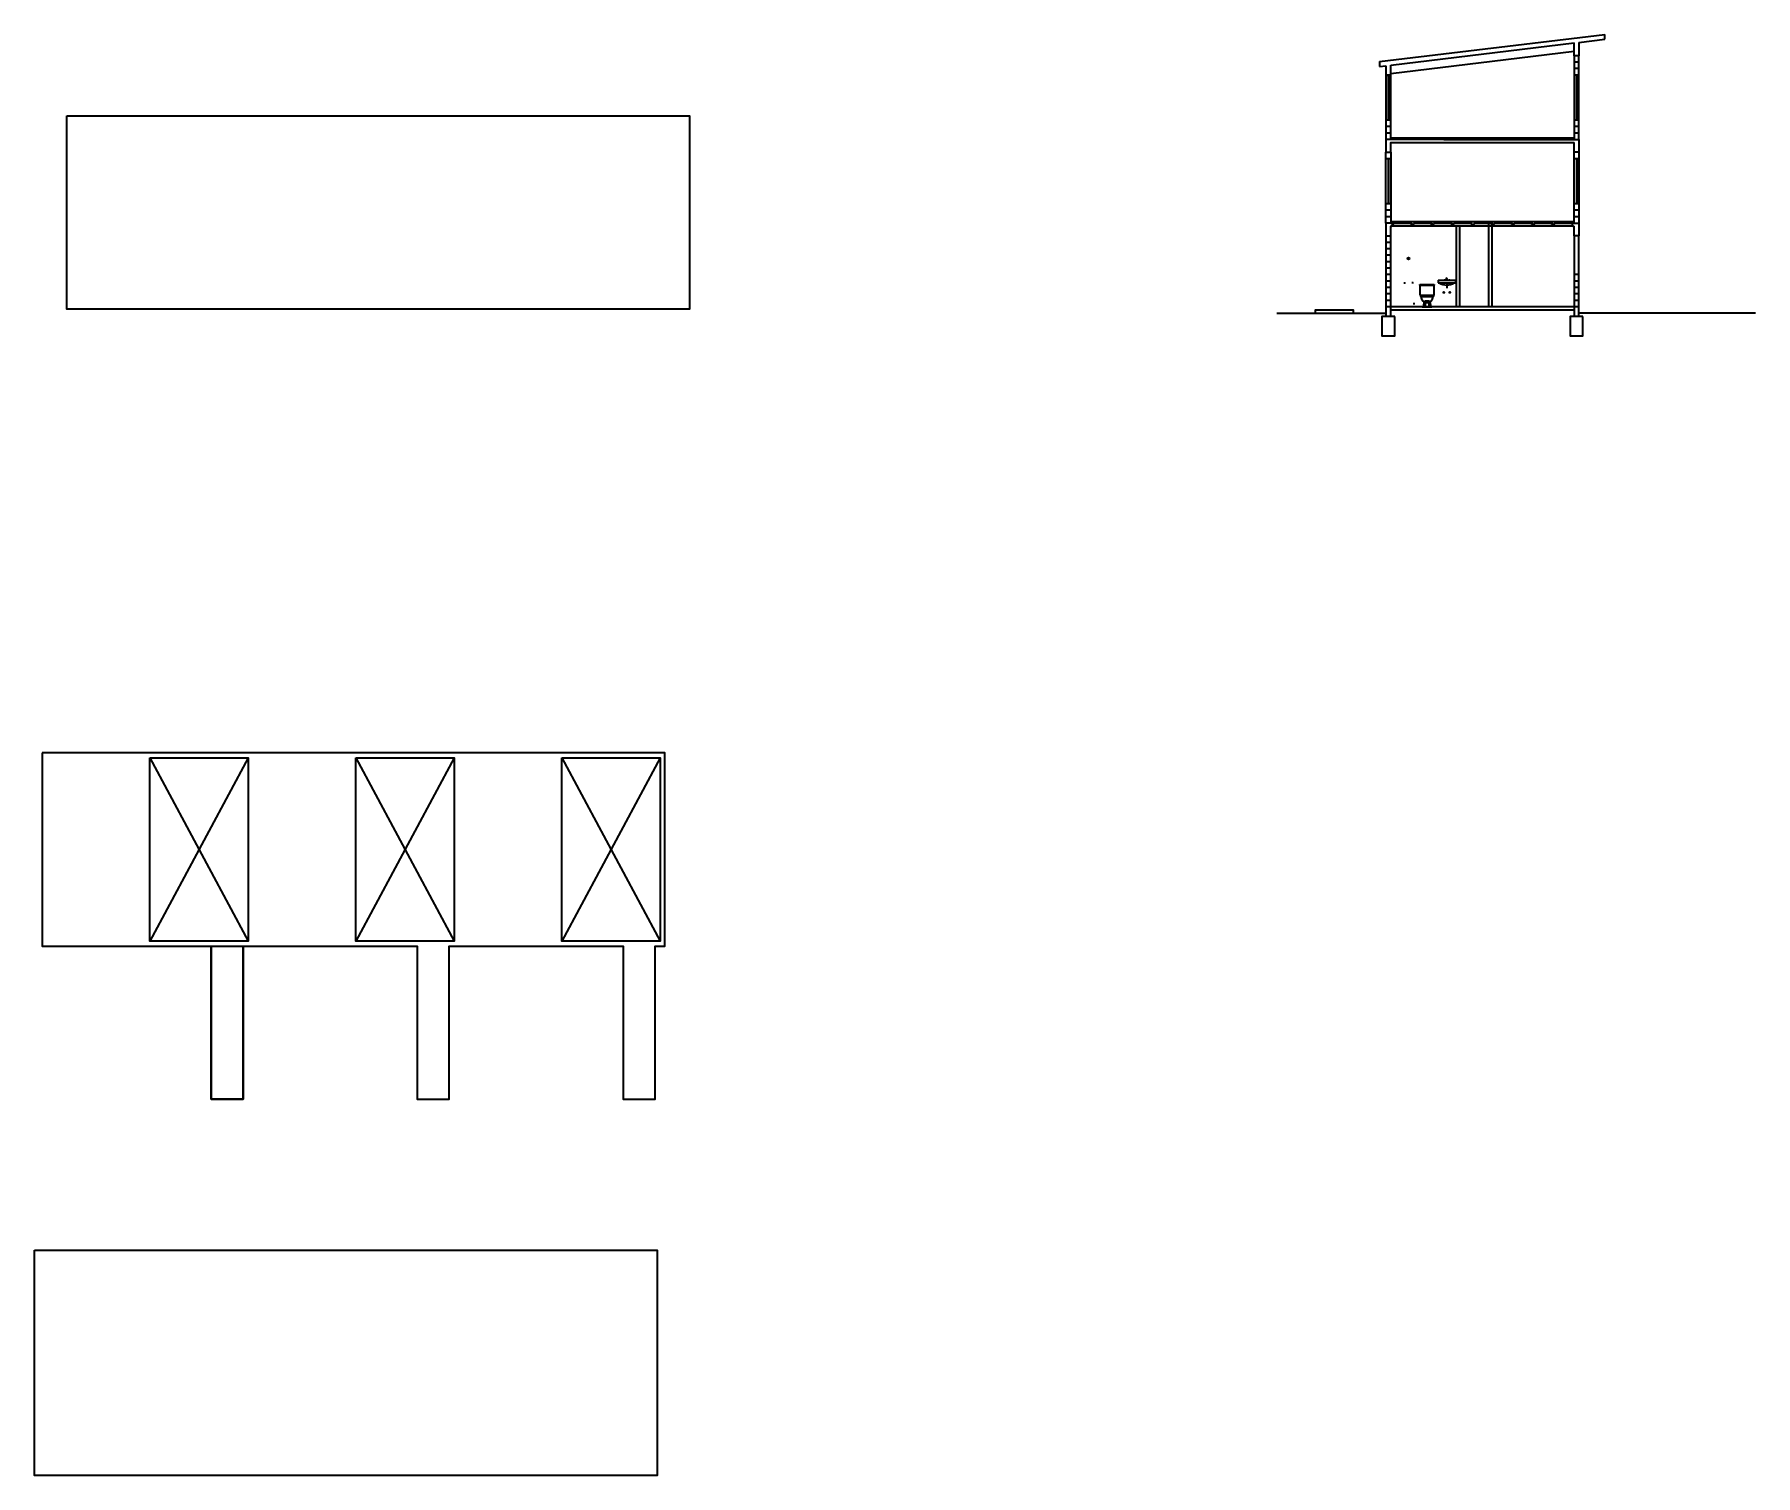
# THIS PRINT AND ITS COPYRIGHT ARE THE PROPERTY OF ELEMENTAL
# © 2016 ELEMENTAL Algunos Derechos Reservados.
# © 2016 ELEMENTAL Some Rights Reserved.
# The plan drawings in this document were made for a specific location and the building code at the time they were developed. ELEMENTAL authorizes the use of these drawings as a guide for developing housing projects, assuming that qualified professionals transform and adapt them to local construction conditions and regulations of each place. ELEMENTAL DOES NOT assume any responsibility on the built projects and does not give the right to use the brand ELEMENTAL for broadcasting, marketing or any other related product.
# Model space of a CAD drawing. Header units: metres. Extents: x -255 to -21, y -639 to -244.
# Drawn here: x -254.7 to -201.2, y -378.4 to -333.6 of the extents above; entities that cross this region are included whole.
import ezdxf

# ---------------------------------------------------------------- set-up
doc = ezdxf.new("R2010")
doc.units = ezdxf.units.M
doc.header["$LTSCALE"] = 5
doc.header["$MEASUREMENT"] = 0
doc.linetypes.add('DASHDOT', pattern=[1, 0.5, -0.25, 0, -0.25])
for name, color, linetype, lineweight in [('A-ELEV-MBE1', 7, 'Continuous', 35), ('A-FLOR-LEVL', 7, 'Continuous', 35), ('A-GLAZ-FULL', 4, 'Continuous', 25), ('A-SECT-MCUT', 7, 'Continuous', 35), ('A-WALL-FULL', 7, 'Continuous', 35), ('A-WALL-FULL-INTR', 7, 'Continuous', 35)]:
    doc.layers.add(name, color=color, linetype=linetype, lineweight=lineweight)

msp = doc.modelspace()

# ---------------------------------------------------------------- linework, layer by layer
at = {"layer": 'A-ELEV-MBE1'}
for p, q in [((-212.163, -341.358), (-212.123, -341.358)), ((-212.142, -341.341), (-212.142, -341.375)), ((-211.871, -341.358), (-211.911, -341.358)), ((-211.892, -341.341), (-211.892, -341.375)), ((-211.665, -341.429), (-211.665, -341.41)), ((-211.665, -341.41), (-211.216, -341.41)), ((-211.665, -341.429), (-211.216, -341.429)), ((-211.652, -341.733), (-211.652, -341.429)), ((-211.228, -341.429), (-211.228, -341.733)), ((-211.216, -341.41), (-211.216, -341.429)), ((-211.098, -341.275), (-211.098, -341.354)), ((-211.098, -341.275), (-210.554, -341.275)), ((-211.098, -341.354), (-210.554, -341.354)), ((-210.95, -341.652), (-210.89, -341.651)), ((-210.92, -341.681), (-210.92, -341.622)), ((-210.911, -341.258), (-210.889, -341.258)), ((-210.911, -341.275), (-210.911, -341.258)), ((-210.905, -341.275), (-210.905, -341.258)), ((-210.895, -341.275), (-210.895, -341.258)), ((-210.889, -341.275), (-210.889, -341.258)), ((-210.847, -341.275), (-210.847, -341.265)), ((-210.847, -341.265), (-210.804, -341.265)), ((-210.842, -341.265), (-210.83, -341.212)), ((-210.83, -341.199), (-210.821, -341.199)), ((-210.83, -341.212), (-210.83, -341.199)), ((-210.83, -341.212), (-210.821, -341.212)), ((-210.826, -341.218), (-210.826, -341.212)), ((-210.826, -341.354), (-210.826, -341.522)), ((-210.821, -341.212), (-210.821, -341.199)), ((-210.811, -341.265), (-210.821, -341.212)), ((-210.804, -341.275), (-210.804, -341.265)), ((-210.702, -341.652), (-210.762, -341.651)), ((-210.757, -341.275), (-210.757, -341.258)), ((-210.757, -341.258), (-210.734, -341.258)), ((-210.75, -341.275), (-210.75, -341.258)), ((-210.74, -341.275), (-210.74, -341.258)), ((-210.734, -341.275), (-210.734, -341.258)), ((-210.732, -341.681), (-210.732, -341.622)), ((-210.554, -341.275), (-210.554, -341.354)), ((-211.652, -341.733), (-211.228, -341.733)), ((-211.639, -341.733), (-211.639, -341.782)), ((-211.639, -341.782), (-211.243, -341.782)), ((-211.59, -342.099), (-211.293, -342.099)), ((-211.59, -342.099), (-211.59, -342.109)), ((-211.53, -341.938), (-211.558, -342.099)), ((-211.501, -341.951), (-211.501, -342.099)), ((-211.382, -341.951), (-211.382, -342.099)), ((-211.352, -341.938), (-211.324, -342.099)), ((-211.293, -342.099), (-211.293, -342.109)), ((-211.243, -341.733), (-211.243, -341.782))]:
    msp.add_line(p, q, dxfattribs=at)
msp.add_lwpolyline([(-210.829, -341.224, 0.044164), (-210.828, -341.226, 0.057599), (-210.828, -341.228, 0.099885), (-210.827, -341.229, 0.193848), (-210.826, -341.229, 0.193848), (-210.825, -341.229, 0.099885), (-210.824, -341.228, 0.057599), (-210.824, -341.226, 0.044164), (-210.823, -341.224, 0.044164), (-210.824, -341.221, 0.057599), (-210.824, -341.219, 0.099885), (-210.825, -341.218, 0.193848), (-210.826, -341.218, 0.193848), (-210.827, -341.218, 0.099885), (-210.828, -341.219, 0.057599), (-210.828, -341.221, 0.044164)], format="xyb", close=True, dxfattribs=at)
msp.add_lwpolyline([(-211.51, -341.922), (-211.51, -341.961), (-211.369, -341.961), (-211.369, -341.922)], close=True, dxfattribs=at)
for centre, radius in [((-212.014, -340.6), 0.0275), ((-210.92, -341.651), 0.0157), ((-210.732, -341.651), 0.0157)]:
    msp.add_circle(centre, radius, dxfattribs=at)
for centre, radius, start, end in [((-210.828, -340.985), 0.438, 237.5573, 302.4427), ((-211.441, -341.772), 0.189, 183.0963, 356.9037)]:
    msp.add_arc(centre, radius, start, end, dxfattribs=at)
at = {"layer": 'A-FLOR-LEVL'}
for p, q in [((-209.419, -334.463), (-206.869, -334.154)), ((-212.569, -334.845), (-209.419, -334.463))]:
    msp.add_line(p, q, dxfattribs=at)
at = {"layer": 'A-GLAZ-FULL', "linetype": 'DASHDOT'}
for p, q in [((-212.659, -334.899), (-212.659, -336.299)), ((-212.629, -334.899), (-212.629, -336.299)), ((-206.809, -334.899), (-206.809, -336.299)), ((-206.779, -334.899), (-206.779, -336.299)), ((-212.659, -337.499), (-212.659, -338.899)), ((-212.629, -337.499), (-212.629, -338.899)), ((-206.809, -337.499), (-206.809, -338.899)), ((-206.779, -337.499), (-206.779, -338.899))]:
    msp.add_line(p, q, dxfattribs=at)
at = {"layer": 'A-SECT-MCUT'}
for p, q in [((-205.919, -333.787), (-205.919, -333.636)), ((-206.869, -334.299), (-206.869, -333.902)), ((-206.719, -333.884), (-206.719, -334.299)), ((-212.919, -334.482), (-212.919, -334.635)), ((-212.719, -334.611), (-212.719, -334.899)), ((-212.569, -334.899), (-212.569, -334.593)), ((-206.869, -334.299), (-206.869, -336.899)), ((-206.719, -334.299), (-206.869, -334.299)), ((-206.719, -334.499), (-206.869, -334.499)), ((-206.719, -334.699), (-206.869, -334.699)), ((-206.719, -336.899), (-206.719, -334.299)), ((-212.569, -334.899), (-212.719, -334.899)), ((-212.719, -334.899), (-212.719, -336.899)), ((-212.719, -334.899), (-212.569, -334.899)), ((-212.569, -336.899), (-212.569, -334.899)), ((-206.719, -334.899), (-206.869, -334.899)), ((-212.569, -336.299), (-212.719, -336.299)), ((-206.719, -336.299), (-206.869, -336.299)), ((-212.569, -336.499), (-212.719, -336.499)), ((-212.569, -336.699), (-212.719, -336.699)), ((-210.919, -336.899), (-206.719, -336.899)), ((-206.907, -336.899), (-206.719, -336.899)), ((-206.719, -336.499), (-206.869, -336.499)), ((-206.719, -336.699), (-206.869, -336.699)), ((-206.719, -336.899), (-206.719, -337.299)), ((-212.719, -339.499), (-212.719, -337.299)), ((-212.569, -337.299), (-212.569, -339.499)), ((-210.919, -336.999), (-206.869, -336.999)), ((-206.869, -337.299), (-206.869, -336.999)), ((-206.719, -337.299), (-206.869, -337.299)), ((-206.869, -339.499), (-206.869, -337.299)), ((-206.719, -337.299), (-206.719, -339.499)), ((-212.569, -337.499), (-212.719, -337.499)), ((-206.719, -337.499), (-206.869, -337.499)), ((-212.569, -338.899), (-212.719, -338.899)), ((-206.719, -338.899), (-206.869, -338.899)), ((-212.569, -339.099), (-212.719, -339.099)), ((-212.569, -339.299), (-212.719, -339.299)), ((-211.907, -339.519), (-211.932, -339.524)), ((-211.932, -339.544), (-211.932, -339.524)), ((-211.907, -339.549), (-211.932, -339.544)), ((-211.907, -339.519), (-211.907, -339.499)), ((-211.282, -339.519), (-211.307, -339.524)), ((-211.307, -339.544), (-211.307, -339.524)), ((-211.282, -339.549), (-211.307, -339.544)), ((-211.282, -339.519), (-211.282, -339.499)), ((-210.657, -339.519), (-210.682, -339.524)), ((-210.682, -339.544), (-210.682, -339.524)), ((-210.657, -339.549), (-210.682, -339.544)), ((-210.657, -339.519), (-210.657, -339.499)), ((-210.032, -339.519), (-210.057, -339.524)), ((-210.057, -339.544), (-210.057, -339.524)), ((-210.032, -339.549), (-210.057, -339.544)), ((-209.932, -339.519), (-209.932, -339.499)), ((-209.407, -339.519), (-209.432, -339.524)), ((-209.432, -339.544), (-209.432, -339.524)), ((-209.407, -339.549), (-209.432, -339.544)), ((-209.407, -339.519), (-209.407, -339.499)), ((-208.782, -339.519), (-208.807, -339.524)), ((-208.807, -339.544), (-208.807, -339.524)), ((-208.782, -339.549), (-208.807, -339.544)), ((-208.782, -339.519), (-208.782, -339.499)), ((-208.157, -339.519), (-208.182, -339.524)), ((-208.182, -339.544), (-208.182, -339.524)), ((-208.157, -339.549), (-208.182, -339.544)), ((-208.157, -339.519), (-208.157, -339.499)), ((-207.532, -339.519), (-207.557, -339.524)), ((-207.557, -339.544), (-207.557, -339.524)), ((-207.532, -339.549), (-207.557, -339.544)), ((-207.532, -339.519), (-207.532, -339.499)), ((-206.907, -339.519), (-206.932, -339.524)), ((-206.932, -339.544), (-206.932, -339.524)), ((-206.907, -339.549), (-206.932, -339.544)), ((-206.907, -339.519), (-206.907, -339.499)), ((-206.907, -339.499), (-206.719, -339.499)), ((-206.907, -339.599), (-206.907, -339.549)), ((-206.719, -339.099), (-206.869, -339.099)), ((-206.719, -339.299), (-206.869, -339.299)), ((-206.719, -339.499), (-206.719, -339.899)), ((-212.719, -339.899), (-212.719, -342.099)), ((-212.569, -340.099), (-212.719, -340.099)), ((-206.907, -339.599), (-206.869, -339.599)), ((-206.869, -339.899), (-206.869, -339.599)), ((-206.719, -339.899), (-206.869, -339.899)), ((-206.869, -339.899), (-206.869, -342.099)), ((-212.569, -340.299), (-212.719, -340.299)), ((-212.569, -340.499), (-212.719, -340.499)), ((-212.569, -340.699), (-212.719, -340.699)), ((-212.569, -340.899), (-212.719, -340.899)), ((-212.569, -341.099), (-212.719, -341.099)), ((-206.719, -341.099), (-206.869, -341.099)), ((-212.569, -341.299), (-212.719, -341.299)), ((-212.569, -341.499), (-212.719, -341.499)), ((-212.569, -341.699), (-212.719, -341.699)), ((-206.719, -341.299), (-206.869, -341.299)), ((-206.719, -341.499), (-206.869, -341.499)), ((-206.719, -341.699), (-206.869, -341.699)), ((-212.569, -341.899), (-212.719, -341.899)), ((-212.569, -342.099), (-212.719, -342.099)), ((-212.719, -342.099), (-212.719, -342.399)), ((-206.869, -342.099), (-212.569, -342.099)), ((-212.569, -342.399), (-212.569, -342.099)), ((-206.869, -342.199), (-212.569, -342.199)), ((-206.719, -341.899), (-206.869, -341.899)), ((-206.719, -342.099), (-206.869, -342.099)), ((-206.869, -342.099), (-206.869, -342.399)), ((-206.719, -342.399), (-206.719, -342.099))]:
    msp.add_line(p, q, dxfattribs=at)
for points in [[(-212.919, -334.482), (-205.919, -333.636)], [(-212.569, -334.593), (-206.869, -333.902)], [(-206.719, -333.884), (-205.919, -333.787)], [(-212.919, -334.635), (-212.719, -334.611)], [(-210.919, -336.899), (-212.719, -336.899), (-212.719, -337.299), (-212.569, -337.299), (-212.569, -336.999), (-210.919, -336.999)], [(-212.569, -336.849), (-210.919, -336.849)], [(-210.919, -336.849), (-206.869, -336.849)], [(-212.486, -339.499), (-212.719, -339.499), (-212.719, -339.899), (-212.569, -339.899), (-212.569, -339.599), (-212.532, -339.599)], [(-212.569, -339.449), (-206.869, -339.449)], [(-212.532, -339.549), (-212.479, -339.532), (-212.486, -339.499)], [(-211.907, -339.599), (-212.532, -339.599), (-212.532, -339.549)], [(-212.486, -339.499), (-211.907, -339.499)], [(-211.907, -339.549), (-211.854, -339.532), (-211.861, -339.499)], [(-211.282, -339.599), (-211.907, -339.599), (-211.907, -339.549)], [(-211.861, -339.499), (-211.282, -339.499)], [(-211.282, -339.549), (-211.229, -339.532), (-211.236, -339.499)], [(-210.657, -339.599), (-211.282, -339.599), (-211.282, -339.549)], [(-211.236, -339.499), (-210.657, -339.499)], [(-210.657, -339.549), (-210.604, -339.532), (-210.611, -339.499)], [(-210.032, -339.599), (-210.657, -339.599), (-210.657, -339.549)], [(-210.611, -339.499), (-210.032, -339.499)], [(-210.032, -339.549), (-209.979, -339.532), (-209.986, -339.499)], [(-209.407, -339.599), (-210.032, -339.599), (-210.032, -339.549)], [(-209.986, -339.499), (-209.407, -339.499)], [(-209.407, -339.549), (-209.354, -339.532), (-209.361, -339.499)], [(-208.782, -339.599), (-209.407, -339.599), (-209.407, -339.549)], [(-209.361, -339.499), (-208.782, -339.499)], [(-208.782, -339.549), (-208.729, -339.532), (-208.736, -339.499)], [(-208.157, -339.599), (-208.782, -339.599), (-208.782, -339.549)], [(-208.736, -339.499), (-208.157, -339.499)], [(-208.157, -339.549), (-208.104, -339.532), (-208.111, -339.499)], [(-207.532, -339.599), (-208.157, -339.599), (-208.157, -339.549)], [(-208.111, -339.499), (-207.532, -339.499)], [(-207.532, -339.549), (-207.479, -339.532), (-207.486, -339.499)], [(-206.907, -339.599), (-207.532, -339.599), (-207.532, -339.549)], [(-207.486, -339.499), (-206.907, -339.499)], [(-212.569, -342.099), (-212.569, -339.899)], [(-206.719, -342.099), (-206.719, -339.899)], [(-213.719, -342.299), (-213.719, -342.199), (-214.919, -342.199), (-214.919, -342.299)], [(-211.869, -341.999), (-211.819, -341.999)], [(-216.108, -342.299), (-212.719, -342.299)], [(-201.231, -342.299), (-206.719, -342.299)]]:
    msp.add_lwpolyline(points, dxfattribs=at)
for points in [[(-212.444, -342.399), (-212.844, -342.399), (-212.844, -342.999), (-212.444, -342.999)], [(-206.594, -342.399), (-206.994, -342.399), (-206.994, -342.999), (-206.594, -342.999)]]:
    msp.add_lwpolyline(points, close=True, dxfattribs=at)
at = {"layer": 'A-WALL-FULL'}
for p, q in [((-248.071, -356.114), (-251.121, -361.814)), ((-251.121, -356.114), (-248.071, -361.814)), ((-244.721, -356.114), (-241.671, -361.814)), ((-241.671, -356.114), (-244.721, -361.814)), ((-235.271, -356.114), (-238.321, -361.814)), ((-238.321, -356.114), (-235.271, -361.814))]:
    msp.add_line(p, q, dxfattribs=at)
for points in [[(-253.701, -336.17), (-234.351, -336.17), (-234.351, -342.17), (-253.701, -342.17)], [(-254.471, -355.964), (-254.471, -361.964), (-249.221, -361.964), (-249.221, -366.724), (-248.221, -366.724), (-248.221, -361.964), (-242.821, -361.964), (-242.821, -366.724), (-241.821, -366.724), (-241.821, -361.964), (-236.421, -361.964), (-236.421, -366.724), (-235.421, -366.724), (-235.421, -361.964), (-235.121, -361.964), (-235.121, -355.964)], [(-251.121, -356.114), (-248.071, -356.114), (-248.071, -361.814), (-251.121, -361.814)], [(-244.721, -356.114), (-241.671, -356.114), (-241.671, -361.814), (-244.721, -361.814)], [(-238.321, -356.114), (-235.271, -356.114), (-235.271, -361.814), (-238.321, -361.814)], [(-249.221, -361.964), (-248.221, -361.964), (-248.221, -366.724), (-249.221, -366.724)], [(-254.71, -371.418), (-235.36, -371.418), (-235.36, -378.418), (-254.71, -378.418)]]:
    msp.add_lwpolyline(points, close=True, dxfattribs=at)
at = {"layer": 'A-WALL-FULL-INTR'}
for p, q in [((-210.424, -342.099), (-210.424, -339.583)), ((-209.514, -342.099), (-209.514, -339.472)), ((-209.414, -342.099), (-209.414, -339.46)), ((-210.519, -342.099), (-210.519, -339.594))]:
    msp.add_line(p, q, dxfattribs=at)

doc.saveas('drawing.dxf')
